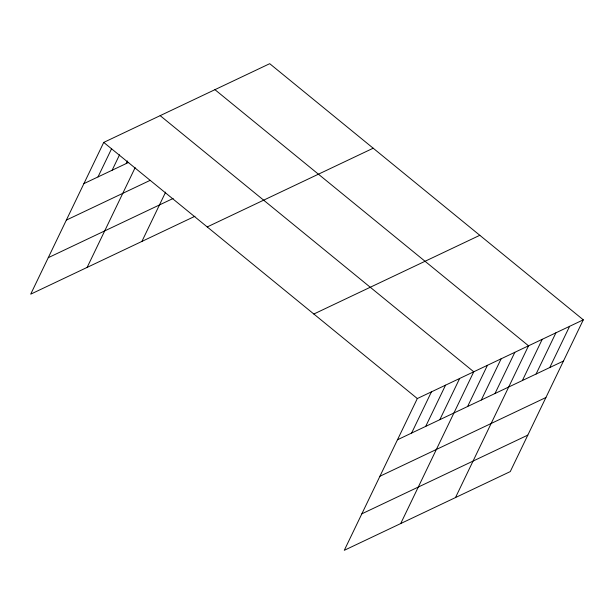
<?xml version="1.0" encoding="UTF-8"?>
<svg xmlns="http://www.w3.org/2000/svg" width="614" height="614" viewBox="0 0 614 614"><rect width="100%" height="100%" fill="white"/><g stroke="black" fill="none" stroke-linecap="round" stroke-linejoin="round"><path stroke-width="0.92" d="M583.3 319.833L417.32 398.547L344.285 550.313L510.265 471.59L583.3 319.833L269.715 63.687L103.735 142.41L30.7 294.167L194.968 216.258M98.01 176.924L111.648 148.596M112.124 170.239L119.561 154.782M126.231 163.547L127.466 160.968M87.134 267.405L135.149 167.63M141.903 241.425L165.626 192.128M411.603 433.07L431.435 391.862M425.709 426.377L445.541 385.17M439.816 419.684L459.648 378.477M400.719 523.542L473.755 371.785L160.17 115.647M467.615 406.499L487.447 365.292M481.307 400.006L501.139 358.799M494.999 393.513L514.831 352.306M455.488 497.57L528.531 345.805L214.938 89.667M522.391 380.519L542.223 339.312M536.083 374.026L555.916 332.819M549.776 367.533L569.608 326.326M83.903 183.617L128.717 162.365M66.35 220.104L150.169 180.347M48.26 257.688L173.156 198.452M207.217 226.934L373.197 148.212M313.838 314.023L479.818 235.3M397.488 439.762L563.468 361.04M379.936 476.241L545.907 397.519M361.846 513.826L527.817 435.111M103.735 142.41L417.32 398.547"/></g></svg>
